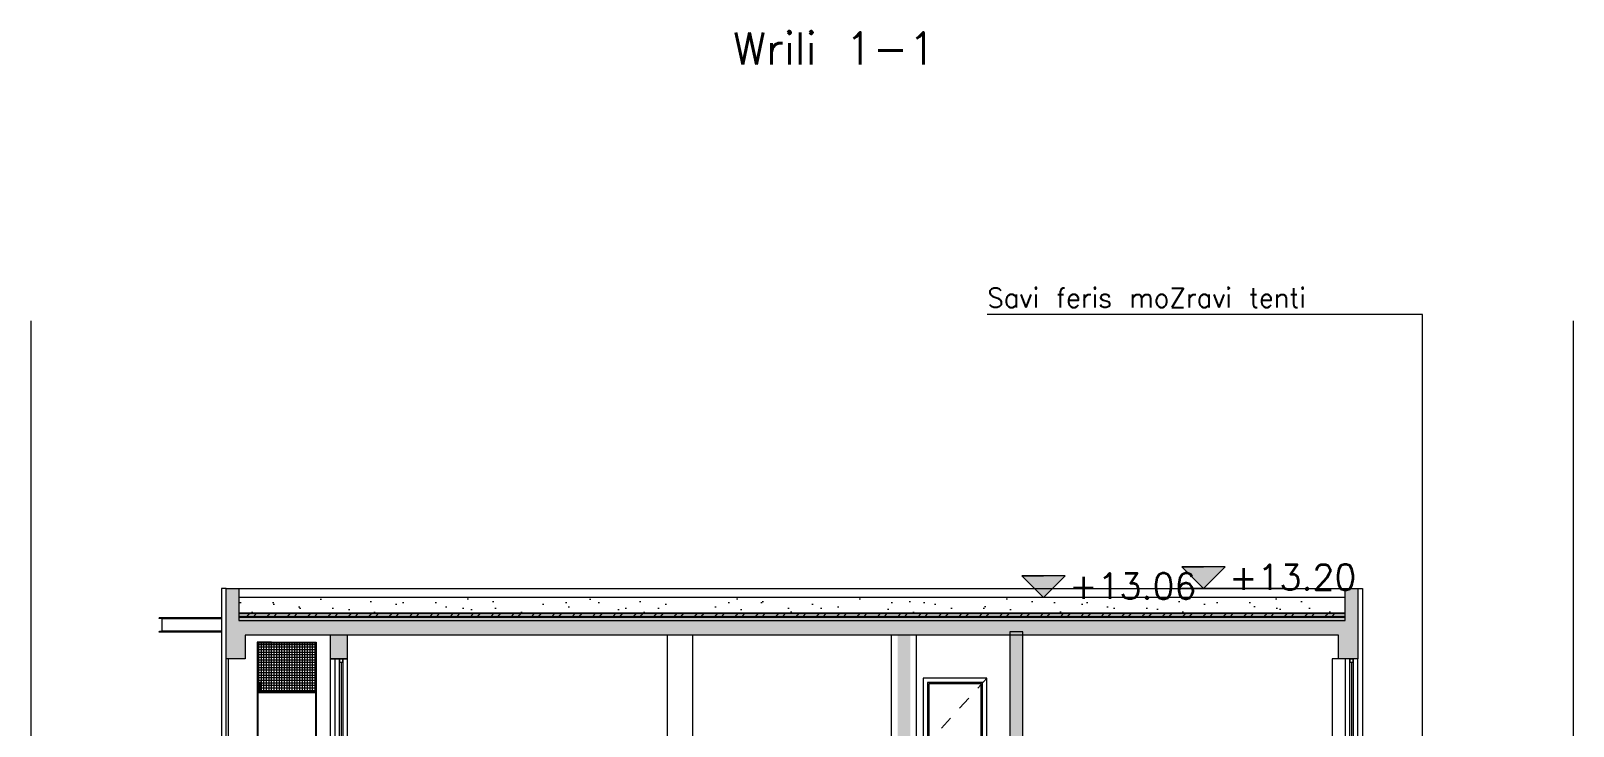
# Model space of a CAD drawing. Header units: millimetres. Extents: x 476571643 to 477489869, y 4620928210 to 4621294454.
# Drawn here: x 477398561 to 477422680, y 4621128913 to 4621139785 of the extents above; entities that cross this region are included whole.
import ezdxf

# ---------------------------------------------------------------- set-up
doc = ezdxf.new("R2010")
doc.units = ezdxf.units.MM
doc.header["$MEASUREMENT"] = 0
doc.linetypes.add('Dashed', pattern=[423.333333, 211.666667, -211.666667])
for name, color, linetype, lineweight in [('0_0 Architecture_Pen_No__7', 7, 'Continuous', 0), ('0_Pen_No__1_Pen_No__250', 7, 'Continuous', 0), ('0_Pen_No__250_Pen_No__142', 142, 'Continuous', 0), ('2D Drafting - General_Pen_No__250_Pen_No__7', 7, 'Continuous', 0), ('2D Drafting - General_Pen_No__250_Pen_No__7_Pen_No__250', 7, 'Continuous', 0), ('2D Drafting - General_Pen_No__250_Pen_No__7_Pen_No__7', 7, 'Continuous', 0), ('2D Drafting - General_Pen_No__7_Pen_No__253', 252, 'Continuous', 0), ('Annotation - Text_Pen_No__7_Pen_No__7_Pen_No__142', 142, 'Continuous', 0), ('Annotation - Text_Pen_No__7_Pen_No__7_Pen_No__4', 7, 'Continuous', 0), ('gegmebi_Pen_No__7_Pen_No__250', 7, 'Continuous', 0), ('gegmebi_Pen_No__7_Pen_No__7', 7, 'Continuous', 0), ('kar-panjara_Pen_No__7_Pen_No__250', 7, 'Continuous', 0), ('New_2D Drafting - General_Pen_No__250', 7, 'Continuous', 0), ('New_2D Drafting - General_Pen_No__250_Pen_No__7_Pen_No__250', 7, 'Continuous', 0), ('New_reg_nak_Pen_No__7', 7, 'Continuous', 0), ('New_Structural - Bearing_Pen_No__1', 1, 'Continuous', 0), ('New_Structural - Bearing_Pen_No__250', 7, 'Continuous', 0), ('Structural - Bearing_Pen_No__250', 7, 'Continuous', 0), ('Structural - Bearing_Pen_No__7', 7, 'Continuous', 0), ('zoma_Pen_No__1_Pen_No__142', 142, 'Continuous', 0), ('zoma_Pen_No__5_Pen_No__142', 142, 'Continuous', 0)]:
    doc.layers.add(name, color=color, linetype=linetype, lineweight=lineweight)
doc.layers.add('New_2D Drafting - General_Pen_No__254', color=7, linetype='Continuous', lineweight=0, true_color=0xcccccc)
doc.layers.add('zoma_Pen_No__5', color=7, linetype='Continuous')
pattern_1 = [(45, (476844527.15, 4621385791.04), (-459.6194, 459.6194), []), (45, (476844435.2, 4621385883), (-459.6194, 459.6194), [])]

# ---------------------------------------------------------------- blocks, each defined once
blk = doc.blocks.new('Line_124', base_point=(477420323, 4621120578))
at = {"layer": 'zoma_Pen_No__5_Pen_No__142', "linetype": 'Continuous', "lineweight": 0}
blk.add_hatch(color=142, dxfattribs=at).paths.add_polyline_path([(477420223, 4621120578), (477420231, 4621120540), (477420253, 4621120507), (477420285, 4621120486), (477420323, 4621120478), (477420362, 4621120486), (477420394, 4621120507), (477420416, 4621120540), (477420423, 4621120578), (477420416, 4621120616), (477420394, 4621120649), (477420362, 4621120670), (477420323, 4621120678), (477420285, 4621120670), (477420253, 4621120649), (477420231, 4621120616)])
at = {"layer": 'zoma_Pen_No__5_Pen_No__142', "color": 142, "linetype": 'Continuous', "lineweight": 0}
blk.add_line((477420323, 4621120678), (477420323, 4621135349), dxfattribs=at)
blk.add_circle((477420323, 4621120578), 100, dxfattribs=at)

msp = doc.modelspace()

# ---------------------------------------------------------------- hatches: boundary and pattern name
at = {"layer": '0_0 Architecture_Pen_No__7', "linetype": 'Continuous', "lineweight": 0}
h = msp.add_hatch(dxfattribs=at)
h.set_pattern_fill('CUT_STONE', style=0, pattern_type=2)
h.set_pattern_definition([(45, (476844527.15, 4621386591.04), (-254.55844, 254.55844), [0, -240, 0, -360]), (110, (476845327.15, 4621386591.04), (338.28934, 123.12725), [0, -176, 0, -304])])
h.paths.add_polyline_path([(477419113.271, 4621130925.01), (477401813.113, 4621130925.01), (477401813.113, 4621130679.25), (477419113.271, 4621130679.25)])
h = msp.add_hatch(dxfattribs=at)
h.set_pattern_fill('DOUBLE_1_4', style=0, pattern_type=2)
h.set_pattern_definition(pattern_1)
h.paths.add_polyline_path([(477419113.271, 4621130679.25), (477401813.113, 4621130679.25), (477401813.113, 4621130676.25), (477419113.271, 4621130676.25)])
h = msp.add_hatch(dxfattribs=at)
h.set_pattern_fill('STEEL', style=0, pattern_type=2)
h.set_pattern_definition([(45, (476844527.15, 4621385791.04), (-159.099026, 159.099026), []), (45, (476844474.12, 4621385844.08), (-159.099026, 159.099026), [])])
h.paths.add_polyline_path([(477419113.271, 4621130676.25), (477401813.113, 4621130676.25), (477401813.113, 4621130626.63), (477419113.271, 4621130626.63)])
h = msp.add_hatch(dxfattribs=at)
h.set_pattern_fill('DOUBLE_1_4', style=0, pattern_type=2)
h.set_pattern_definition(pattern_1)
h.paths.add_polyline_path([(477419113.271, 4621130626.63), (477401813.113, 4621130626.63), (477401813.113, 4621130623.63), (477419113.271, 4621130623.63)])
h = msp.add_hatch(dxfattribs=at)
h.set_pattern_fill('ALUMINUM', style=0, pattern_type=2)
h.set_pattern_definition([(45, (476844527.15, 4621385791.04), (-176.7767, 176.7767), []), (45, (476844491.8, 4621385826.4), (-176.7767, 176.7767), []), (45, (476844456.44, 4621385861.75), (-176.7767, 176.7767), [])])
h.paths.add_polyline_path([(477419113.271, 4621130623.63), (477401813.113, 4621130623.63), (477401813.113, 4621130615.63), (477419113.271, 4621130615.63)])
h = msp.add_hatch(dxfattribs=at)
h.set_pattern_fill('STRUCTURAL_CONCRETE', style=0, pattern_type=2)
h.set_pattern_definition([(0, (476844527.15, 4621385791.04), (0, 623.5383), [60, -300]), (0, (476844707.15, 4621386102.8), (0, 623.5383), [60, -300]), (60, (476844527.15, 4621385791.04), (-540, 311.76916), [60, -300]), (60, (476844887.15, 4621385791.04), (-540, 311.76916), [60, -300]), (120, (476844587.15, 4621385791.04), (540, 311.76916), [60, -300]), (120, (476844947.15, 4621385791.04), (540, 311.76916), [60, -300]), (0, (476844527.15, 4621385851.04), (0, 120.000005), [0, -120.000005, 0, -180.000007]), (45, (476844587.15, 4621385851.04), (-84.852817, 84.852817), [0, -90.000004, 0, -150.000006])])
h.paths.add_polyline_path([(477419113.271, 4621130614.63), (477401813.113, 4621130614.63), (477401813.113, 4621130565.01), (477419113.271, 4621130565.01)])
at = {"layer": '0_Pen_No__250_Pen_No__142', "linetype": 'Continuous', "lineweight": 0}
for points in [[(477414396.528, 4621130924.99), (477414734.056, 4621131262.683), (477414058.834, 4621131262.518)], [(477416898.304, 4621131064.577), (477417235.833, 4621131402.271), (477416560.61, 4621131402.106)]]:
    msp.add_hatch(color=142, dxfattribs=at).paths.add_polyline_path(points)
at = {"layer": '2D Drafting - General_Pen_No__250_Pen_No__7', "linetype": 'Continuous', "lineweight": 0}
msp.add_hatch(color=7, dxfattribs=at).paths.add_polyline_path([(477401613.715, 4621129965.009), (477401613.872, 4621131064.578), (477401813.113, 4621131064.578), (477401813.113, 4621130565.01), (477419113.271, 4621130565.01), (477419113.271, 4621131064.578), (477419313.271, 4621131064.578), (477419313.271, 4621130565.01), (477419313.271, 4621130385.002), (477419313.109, 4621130385.002), (477419313.109, 4621129965.01), (477419013.109, 4621129965.01), (477419013.109, 4621130334.916), (477412363.525, 4621130334.916), (477412063.109, 4621130334.916), (477401913.109, 4621130334.916), (477401913.109, 4621129965.009)])
at = {"layer": '2D Drafting - General_Pen_No__250_Pen_No__7_Pen_No__7', "linetype": 'Continuous', "lineweight": 0}
for points in [[(477403243.511, 4621130334.916), (477403243.511, 4621129965.009), (477403513.171, 4621129965.009), (477403513.171, 4621130334.916)], [(477412116.529, 4621130334.916), (477412116.529, 4621127364.072), (477412316.529, 4621127364.072), (477412316.529, 4621130334.916)], [(477413873.077, 4621130385.002), (477413873.077, 4621115214.869), (477414073.077, 4621115214.869), (477414073.077, 4621130385.002)]]:
    msp.add_hatch(color=7, dxfattribs=at).paths.add_polyline_path(points)
at = {"layer": 'New_2D Drafting - General_Pen_No__250_Pen_No__7_Pen_No__250', "linetype": 'Continuous', "lineweight": 0}
h = msp.add_hatch(dxfattribs=at)
h.set_pattern_fill('BATT_INSULATION', style=0, pattern_type=2)
h.set_pattern_definition([(60, (476844527.15, 4621385791.044), (-38.9711432, 22.5), []), (122.8330945, (476844527.15, 4621385791.044), (36.8060797, 18.75), [])])
h.paths.add_polyline_path([(477401813.113, 4621130615.63), (477401813.113, 4621130614.63), (477419113.271, 4621130614.63), (477419113.271, 4621130615.63)])
at = {"layer": 'New_2D Drafting - General_Pen_No__254', "linetype": 'Continuous', "lineweight": 0, "true_color": 0xcccccc}
h = msp.add_hatch(dxfattribs=at)
h.set_pattern_fill('GRID_100X100', color=254, style=0, pattern_type=2)
h.set_pattern_definition([(0, (476844527.15, 4621385791.044), (0, 40), []), (90, (476844527.15, 4621385791.044), (-40, 0), [])])
h.paths.add_polyline_path([(477403013.167, 4621129444.94), (477402113.168, 4621129444.94), (477402113.168, 4621130212.939), (477403013.167, 4621130212.939)])

# ---------------------------------------------------------------- linework, layer by layer
at = {"layer": '0_0 Architecture_Pen_No__7', "color": 7, "linetype": 'Continuous', "lineweight": 0, "flags": 128}
for points in [[(477419113.271, 4621130925.01), (477401813.113, 4621130925.01), (477401813.113, 4621130679.25), (477419113.271, 4621130679.25)], [(477419113.271, 4621130679.25), (477401813.113, 4621130679.25), (477401813.113, 4621130676.25), (477419113.271, 4621130676.25)], [(477419113.271, 4621130676.25), (477401813.113, 4621130676.25), (477401813.113, 4621130626.63), (477419113.271, 4621130626.63)], [(477419113.271, 4621130626.63), (477401813.113, 4621130626.63), (477401813.113, 4621130623.63), (477419113.271, 4621130623.63)], [(477419113.271, 4621130623.63), (477401813.113, 4621130623.63), (477401813.113, 4621130615.63), (477419113.271, 4621130615.63)], [(477419113.271, 4621130614.63), (477401813.113, 4621130614.63), (477401813.113, 4621130565.01), (477419113.271, 4621130565.01)]]:
    msp.add_lwpolyline(points, close=True, dxfattribs=at)
at = {"layer": '0_Pen_No__1_Pen_No__250', "color": 7, "linetype": 'Continuous', "lineweight": 0, "flags": 128}
for points in [[(477414396.528, 4621130924.99), (477414058.834, 4621131262.518), (477414396.445, 4621131262.601)], [(477414396.528, 4621130924.99), (477414734.056, 4621131262.683), (477414396.445, 4621131262.601)], [(477416898.304, 4621131064.577), (477416560.61, 4621131402.106), (477416898.222, 4621131402.188)], [(477416898.304, 4621131064.577), (477417235.833, 4621131402.271), (477416898.222, 4621131402.188)], [(477418160.693, 4621131064.886), (477416560.693, 4621131064.495)], [(477415658.916, 4621130925.298), (477414058.917, 4621130924.907)]]:
    msp.add_lwpolyline(points, dxfattribs=at)
at = {"layer": '0_Pen_No__250_Pen_No__142', "color": 142, "linetype": 'Continuous', "lineweight": 0, "flags": 128}
for points in [[(477414396.528, 4621130924.99), (477414734.056, 4621131262.683), (477414058.834, 4621131262.518)], [(477416898.304, 4621131064.577), (477417235.833, 4621131402.271), (477416560.61, 4621131402.106)]]:
    msp.add_lwpolyline(points, close=True, dxfattribs=at)
at = {"layer": '2D Drafting - General_Pen_No__250_Pen_No__7', "color": 7, "linetype": 'Continuous', "lineweight": 0, "flags": 128}
msp.add_lwpolyline([(477401613.715, 4621129965.009), (477401613.872, 4621131064.578), (477401813.113, 4621131064.578), (477401813.113, 4621130565.01), (477419113.271, 4621130565.01), (477419113.271, 4621131064.578), (477419313.271, 4621131064.578), (477419313.271, 4621130565.01), (477419313.271, 4621130385.002), (477419313.109, 4621130385.002), (477419313.109, 4621129965.01), (477419013.109, 4621129965.01), (477419013.109, 4621130334.916), (477412363.525, 4621130334.916), (477412063.109, 4621130334.916), (477401913.109, 4621130334.916), (477401913.109, 4621129965.009)], close=True, dxfattribs=at)
at = {"layer": '2D Drafting - General_Pen_No__250_Pen_No__7_Pen_No__250', "color": 7, "linetype": 'Continuous', "lineweight": 0, "flags": 128}
for points in [[(477403243.511, 4621130334.916), (477403243.511, 4621129965.009), (477403513.171, 4621129965.009), (477403513.171, 4621130334.916)], [(477413873.077, 4621130385.002), (477413873.077, 4621115214.869), (477414073.077, 4621115214.869), (477414073.077, 4621130385.002)]]:
    msp.add_lwpolyline(points, close=True, dxfattribs=at)
at = {"layer": '2D Drafting - General_Pen_No__7_Pen_No__253', "color": 252, "linetype": 'Continuous', "lineweight": 0, "flags": 128}
for points in [[(477413513.271, 4621129665.01), (477412513.271, 4621129665.01), (477412513.271, 4621127465.01), (477413513.271, 4621127465.01)], [(477413443.731, 4621129595.01), (477412583.271, 4621129595.01), (477412583.271, 4621127535.01), (477413443.731, 4621127535.01)], [(477413423.731, 4621129575.01), (477412603.271, 4621129575.01), (477412603.271, 4621127555.01), (477413423.731, 4621127555.01)]]:
    msp.add_lwpolyline(points, close=True, dxfattribs=at)
at = {"layer": '2D Drafting - General_Pen_No__7_Pen_No__253', "color": 252, "linetype": 'Dashed', "lineweight": 0, "flags": 128}
msp.add_lwpolyline([(477413513.271, 4621129665.01), (477412513.271, 4621128565.01), (477413463.271, 4621127465.01)], dxfattribs=at)
at = {"layer": 'gegmebi_Pen_No__7_Pen_No__250', "color": 7, "linetype": 'Continuous', "lineweight": 0}
msp.add_line((477401613.271, 4621131064.577), (477419113.271, 4621131064.577), dxfattribs=at)
at = {"layer": 'gegmebi_Pen_No__7_Pen_No__250', "color": 7, "linetype": 'Continuous', "lineweight": 0, "flags": 128}
for points in [[(477403388.171, 4621129965.009), (477403438.171, 4621129965.009), (477403438.171, 4621127465.01), (477403388.171, 4621127465.01)], [(477403388.171, 4621129915.009), (477403438.171, 4621129915.009), (477403438.171, 4621129965.009), (477403388.171, 4621129965.009)], [(477419188.271, 4621129965.039), (477419238.271, 4621129965.039), (477419238.271, 4621127465.039), (477419188.271, 4621127465.039)], [(477419188.271, 4621129915.039), (477419238.271, 4621129915.039), (477419238.271, 4621129965.039), (477419188.271, 4621129965.039)]]:
    msp.add_lwpolyline(points, close=True, dxfattribs=at)
at = {"layer": 'gegmebi_Pen_No__7_Pen_No__7', "color": 7, "linetype": 'Continuous', "lineweight": 0}
for p, q in [((477403413.171, 4621129915.009), (477403413.171, 4621127514.848)), ((477419213.271, 4621129915.039), (477419213.271, 4621127514.877))]:
    msp.add_line(p, q, dxfattribs=at)
at = {"layer": 'kar-panjara_Pen_No__7_Pen_No__250', "color": 7, "linetype": 'Continuous', "lineweight": 0, "flags": 128}
for points in [[(477408512.759, 4621130334.916), (477408512.759, 4621127365.01), (477408913.109, 4621127365.01), (477408913.109, 4621130334.916)], [(477412013.109, 4621130334.916), (477412013.109, 4621127364.131), (477412413.459, 4621127364.131), (477412413.459, 4621130334.916)], [(477403243.511, 4621129965.009), (477403243.511, 4621127465.01), (477403513.171, 4621127465.01), (477403513.171, 4621129965.009)], [(477403513.171, 4621129965.009), (477403313.171, 4621129965.009), (477403313.171, 4621127465.01), (477403513.171, 4621127465.01)], [(477418913.109, 4621129965.008), (477418913.109, 4621127365.01), (477419313.109, 4621127365.01), (477419313.109, 4621129965.008)], [(477419313.271, 4621129965.039), (477419113.271, 4621129965.039), (477419113.271, 4621127465.039), (477419313.271, 4621127465.039)]]:
    msp.add_lwpolyline(points, close=True, dxfattribs=at)
at = {"layer": 'New_2D Drafting - General_Pen_No__250', "color": 7, "linetype": 'Continuous', "lineweight": 0, "flags": 128}
msp.add_lwpolyline([(477403013.167, 4621129444.94), (477402113.168, 4621129444.94), (477402113.168, 4621130212.939), (477403013.167, 4621130212.939)], close=True, dxfattribs=at)
at = {"layer": 'New_2D Drafting - General_Pen_No__250_Pen_No__7_Pen_No__250', "color": 7, "linetype": 'Continuous', "lineweight": 0, "flags": 128}
msp.add_lwpolyline([(477401813.113, 4621130615.63), (477401813.113, 4621130614.63), (477419113.271, 4621130614.63), (477419113.271, 4621130615.63)], close=True, dxfattribs=at)
at = {"layer": 'New_reg_nak_Pen_No__7', "color": 7, "linetype": 'Continuous', "lineweight": 0, "flags": 128}
for points in [[(477401613.271, 4621131064.578), (477401543, 4621131064.576), (477401543.027, 4621124266.009), (477401543.171, 4621124266.009), (477401543.244, 4621117865), (477401613.171, 4621117865.002)], [(477419312.92, 4621131064.578), (477419383.271, 4621131064.576), (477419382.947, 4621117865.741), (477419313.02, 4621117865.743)]]:
    msp.add_lwpolyline(points, dxfattribs=at)
at = {"layer": 'New_Structural - Bearing_Pen_No__1', "color": 1, "linetype": 'Continuous', "lineweight": 0}
for p, q in [((477398561.23, 4621135251.798), (477398561.23, 4621108520.472)), ((477422680.105, 4621135251.798), (477422680.105, 4621108520.472))]:
    msp.add_line(p, q, dxfattribs=at)
at = {"layer": 'New_Structural - Bearing_Pen_No__250', "color": 7, "linetype": 'Continuous', "lineweight": 0}
for p, q in [((477402325.167, 4621130224.939), (477402101.168, 4621130224.939)), ((477402101.168, 4621130224.939), (477402101.168, 4621129444.939)), ((477402113.168, 4621130212.939), (477402113.168, 4621129444.939)), ((477402113.168, 4621130212.939), (477403013.167, 4621130212.939)), ((477402325.167, 4621130224.939), (477403025.167, 4621130224.939)), ((477403013.167, 4621130212.939), (477403013.167, 4621129444.939)), ((477403025.167, 4621130224.939), (477403025.167, 4621129444.939)), ((477402133.62, 4621129589.939), (477402130.94, 4621129579.939)), ((477402130.94, 4621129579.939), (477402133.62, 4621129569.939)), ((477402140.94, 4621129597.26), (477402133.62, 4621129589.939)), ((477402133.62, 4621129569.939), (477402140.94, 4621129562.619)), ((477402150.94, 4621129599.939), (477402140.94, 4621129597.26)), ((477402140.94, 4621129562.619), (477402143.94, 4621129561.815)), ((477402144.878, 4621129583.439), (477402143.94, 4621129579.939)), ((477402143.94, 4621129579.939), (477402143.94, 4621129575.92)), ((477402143.94, 4621129575.92), (477402143.94, 4621129564.939)), ((477402143.94, 4621129564.939), (477402143.94, 4621129549.939)), ((477402143.94, 4621129499.939), (477402143.94, 4621129549.939)), ((477402147.44, 4621129586.001), (477402144.878, 4621129583.439)), ((477402150.94, 4621129586.939), (477402147.44, 4621129586.001)), ((477402160.94, 4621129597.26), (477402150.94, 4621129599.939)), ((477402154.44, 4621129586.001), (477402150.94, 4621129586.939)), ((477402157.003, 4621129583.439), (477402154.44, 4621129586.001)), ((477402157.94, 4621129579.939), (477402157.003, 4621129583.439)), ((477402157.94, 4621129579.939), (477402157.94, 4621129575.92)), ((477402157.94, 4621129575.92), (477402157.94, 4621129564.939)), ((477402157.94, 4621129564.939), (477402157.94, 4621129549.939)), ((477402157.94, 4621129561.815), (477402160.94, 4621129562.619)), ((477402157.94, 4621129499.939), (477402157.94, 4621129549.939)), ((477402168.261, 4621129589.939), (477402160.94, 4621129597.26)), ((477402160.94, 4621129562.619), (477402168.261, 4621129569.939)), ((477402170.94, 4621129579.939), (477402168.261, 4621129589.939)), ((477402168.261, 4621129569.939), (477402170.94, 4621129579.939)), ((477402101.168, 4621129444.939), (477402101.168, 4621127465.01)), ((477402101.168, 4621129444.939), (477403025.167, 4621129444.939)), ((477403025.167, 4621129432.939), (477402101.168, 4621129432.939)), ((477402113.168, 4621129444.939), (477402113.168, 4621127465.01)), ((477402133.62, 4621129479.939), (477402130.94, 4621129469.939)), ((477402130.94, 4621129469.939), (477402133.62, 4621129459.939)), ((477402140.94, 4621129487.26), (477402133.62, 4621129479.939)), ((477402133.62, 4621129459.939), (477402140.94, 4621129452.619)), ((477402143.94, 4621129488.063), (477402140.94, 4621129487.26)), ((477402140.94, 4621129452.619), (477402150.94, 4621129449.939)), ((477402143.94, 4621129484.939), (477402143.94, 4621129499.939)), ((477402143.94, 4621129473.958), (477402143.94, 4621129484.939)), ((477402143.94, 4621129469.939), (477402143.94, 4621129473.958)), ((477402143.94, 4621129469.939), (477402144.878, 4621129466.439)), ((477402144.878, 4621129466.439), (477402147.44, 4621129463.877)), ((477402147.44, 4621129463.877), (477402150.94, 4621129462.939)), ((477402150.94, 4621129462.939), (477402154.44, 4621129463.877)), ((477402150.94, 4621129449.939), (477402160.94, 4621129452.619)), ((477402154.44, 4621129463.877), (477402157.003, 4621129466.439)), ((477402157.003, 4621129466.439), (477402157.94, 4621129469.939)), ((477402157.94, 4621129484.939), (477402157.94, 4621129499.939)), ((477402160.94, 4621129487.26), (477402157.94, 4621129488.063)), ((477402157.94, 4621129473.958), (477402157.94, 4621129484.939)), ((477402157.94, 4621129469.939), (477402157.94, 4621129473.958)), ((477402168.261, 4621129479.939), (477402160.94, 4621129487.26)), ((477402160.94, 4621129452.619), (477402168.261, 4621129459.939)), ((477402170.94, 4621129469.939), (477402168.261, 4621129479.939)), ((477402168.261, 4621129459.939), (477402170.94, 4621129469.939)), ((477403013.167, 4621129444.939), (477403013.167, 4621127465.01)), ((477403025.167, 4621129444.939), (477403025.167, 4621127465.01))]:
    msp.add_line(p, q, dxfattribs=at)
at = {"layer": 'Structural - Bearing_Pen_No__250', "color": 7, "linetype": 'Continuous', "lineweight": 0}
for p, q in [((477401613.359, 4621127465.01), (477401613.359, 4621129963.956)), ((477401653.359, 4621127465.01), (477401653.359, 4621129963.956))]:
    msp.add_line(p, q, dxfattribs=at)
at = {"layer": 'Structural - Bearing_Pen_No__7', "color": 7, "linetype": 'Continuous', "lineweight": 0}
for p, q in [((477400567.257, 4621130602.095), (477400567.257, 4621130604.59)), ((477401543.208, 4621130604.59), (477400567.257, 4621130604.59)), ((477400567.656, 4621130600.564), (477400567.257, 4621130602.095)), ((477401543.208, 4621130602.095), (477400567.257, 4621130602.095)), ((477400568.794, 4621130599.267), (477400567.656, 4621130600.564)), ((477400570.497, 4621130598.399), (477400568.794, 4621130599.267)), ((477400571.719, 4621130598.14), (477400570.497, 4621130598.399)), ((477400609.12, 4621130594.15), (477400571.719, 4621130598.14)), ((477401543.208, 4621130598.139), (477400571.719, 4621130598.14)), ((477400610.342, 4621130593.89), (477400609.12, 4621130594.15)), ((477401543.208, 4621130594.15), (477400609.12, 4621130594.15)), ((477400612.045, 4621130593.023), (477400610.342, 4621130593.89)), ((477400613.183, 4621130591.726), (477400612.045, 4621130593.023)), ((477400613.583, 4621130590.195), (477400613.183, 4621130591.726)), ((477400613.583, 4621130398.985), (477400613.583, 4621130590.195)), ((477401543.208, 4621130590.195), (477400613.583, 4621130590.195)), ((477400567.257, 4621130387.085), (477400567.656, 4621130388.616)), ((477400567.257, 4621130384.59), (477400567.257, 4621130387.085)), ((477401543.208, 4621130387.085), (477400567.257, 4621130387.085)), ((477401543.208, 4621130384.59), (477400567.257, 4621130384.59)), ((477400567.656, 4621130388.616), (477400568.794, 4621130389.913)), ((477400568.794, 4621130389.913), (477400570.497, 4621130390.781)), ((477400570.497, 4621130390.781), (477400571.719, 4621130391.04)), ((477400571.719, 4621130391.04), (477400609.12, 4621130395.03)), ((477401543.208, 4621130391.04), (477400571.719, 4621130391.04)), ((477400609.12, 4621130395.03), (477400610.342, 4621130395.289)), ((477401543.208, 4621130395.029), (477400609.12, 4621130395.03)), ((477400610.342, 4621130395.289), (477400612.045, 4621130396.157)), ((477400612.045, 4621130396.157), (477400613.183, 4621130397.454)), ((477400613.183, 4621130397.454), (477400613.583, 4621130398.985)), ((477401543.208, 4621130398.985), (477400613.583, 4621130398.985))]:
    msp.add_line(p, q, dxfattribs=at)
at = {"layer": 'zoma_Pen_No__5_Pen_No__142', "color": 142, "linetype": 'Continuous', "lineweight": 0}
msp.add_line((477420323.26, 4621135349.163), (477413517.493, 4621135349.163), dxfattribs=at)

# ---------------------------------------------------------------- block references
at = {"layer": 'zoma_Pen_No__5', "color": 142, "linetype": 'Continuous', "lineweight": 0}
msp.add_blockref('Line_124', (477420323.26, 4621120577.979), dxfattribs=at)

# ---------------------------------------------------------------- texts
at = {"layer": 'Annotation - Text_Pen_No__7_Pen_No__7_Pen_No__142', "color": 142, "linetype": 'Continuous', "lineweight": 0, "insert": (477413517.493, 4621135759.943), "char_height": 300, "attachment_point": 1}
msp.add_mtext('\\A1;{\\pql;\\Ftxt.shx;Savi feris moZravi tenti}', dxfattribs=at)
at = {"layer": 'Annotation - Text_Pen_No__7_Pen_No__7_Pen_No__4', "color": 7, "linetype": 'Continuous', "lineweight": 0, "insert": (477412711.254, 4621139760.962), "char_height": 500, "attachment_point": 3}
msp.add_mtext('\\A1;{\\pqr;\\Ftxt.shx;Wrili \\Ftxt.shx;1\\Ftxt.shx;-\\Ftxt.shx;1}', dxfattribs=at)
at = {"layer": 'zoma_Pen_No__1_Pen_No__142', "color": 142, "linetype": 'Continuous', "lineweight": 0, "char_height": 400, "attachment_point": 7, "rotation": 0.0139872}
for s, insert in [('\\A1;{\\pql;\\Ftxt.shx;+1\\Ftxt.shx;3\\Ftxt.shx;.\\Ftxt.shx;06}', (477414798.842, 4621130902.042)), ('\\A1;{\\pql;\\Ftxt.shx;+13.\\Ftxt.shx;2\\Ftxt.shx;0}', (477417300.618, 4621131041.63))]:
    msp.add_mtext(s, dxfattribs=dict(at, insert=insert))

doc.saveas('drawing.dxf')
